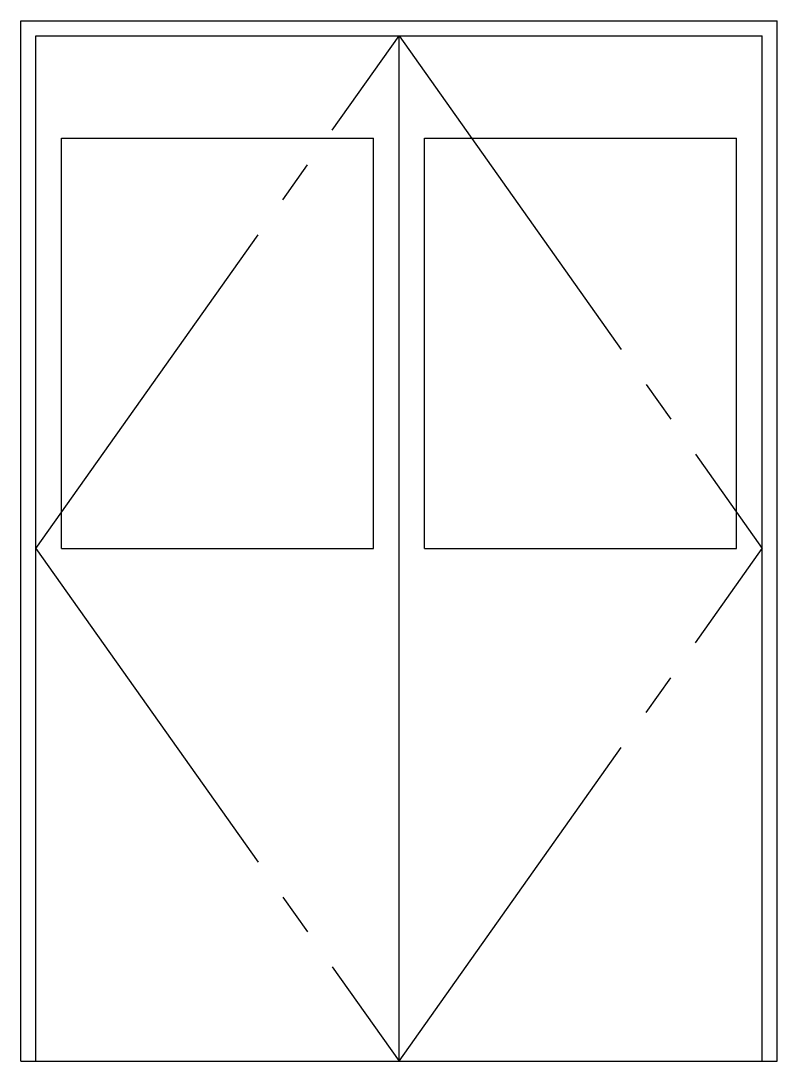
# Model space of a CAD drawing. Units: millimetres at full size, sheet at 1:100. Extents: x -6402 to -4632, y -3490 to -1055.
import ezdxf

# ---------------------------------------------------------------- set-up
doc = ezdxf.new("R2010")
doc.units = ezdxf.units.MM
doc.header["$LTSCALE"] = 100
doc.linetypes.add('CHAIN2', pattern=[12, 9, -1, 1, -1])
doc.layers.add('0-0', color=7, linetype='Continuous')

msp = doc.modelspace()

# ---------------------------------------------------------------- linework, layer by layer
at = {"layer": '0-0'}
for p, q in [((-6402.3, -3489.8), (-6402.3, -1054.8)), ((-6402.3, -1054.8), (-4632.3, -1054.8)), ((-4632.3, -3489.8), (-4632.3, -1054.8)), ((-6367.3, -3489.8), (-6367.3, -1089.8)), ((-6367.3, -1089.8), (-4667.3, -1089.8)), ((-5517.3, -3489.8), (-5517.3, -1089.8)), ((-4667.3, -3489.8), (-4667.3, -1089.8)), ((-6307.3, -2289.8), (-6307.3, -1329.8)), ((-6307.3, -1329.8), (-5577.3, -1329.8)), ((-5577.3, -2289.8), (-5577.3, -1329.8)), ((-5457.3, -2289.8), (-5457.3, -1329.8)), ((-5457.3, -1329.8), (-4727.3, -1329.8)), ((-4727.3, -2289.8), (-4727.3, -1329.8)), ((-6307.3, -2289.8), (-5577.3, -2289.8)), ((-5457.3, -2289.8), (-4727.3, -2289.8)), ((-6402.3, -3489.8), (-4632.3, -3489.8))]:
    msp.add_line(p, q, dxfattribs=at)
at = {"layer": '0-0', "linetype": 'CHAIN2'}
for p, q in [((-6367.3, -2289.8), (-5517.3, -1089.8)), ((-5517.3, -1089.8), (-4667.3, -2289.8)), ((-6367.3, -2289.8), (-5517.3, -3489.8)), ((-5517.3, -3489.8), (-4667.3, -2289.8))]:
    msp.add_line(p, q, dxfattribs=at)

doc.saveas('drawing.dxf')
